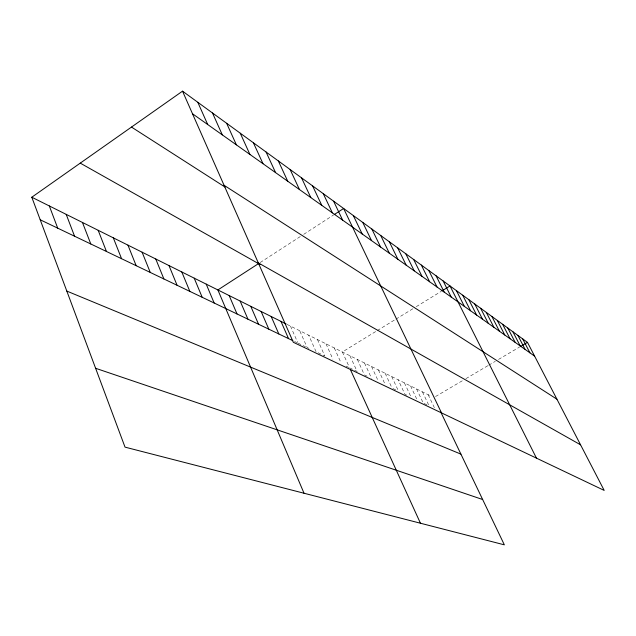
<?xml version="1.0" encoding="UTF-8"?>
<svg xmlns="http://www.w3.org/2000/svg" width="636" height="636" viewBox="0 0 636 636"><rect width="100%" height="100%" fill="white"/><g stroke="black" fill="none" stroke-linecap="round" stroke-linejoin="round"><path stroke-width="0.48" stroke-dasharray="3.18 2.39" d="M260.18 262.541L301.265 235.924M303.738 234.326L333.359 215.135M375.614 331.595L342.375 351.978L349.204 366.948M377.291 330.569L395.107 319.638M395.926 319.145L413.066 308.627M416.278 306.663L441.138 291.415M435.517 396.554L463.437 380.113M465.91 378.651L487.915 365.684M488.742 365.207L495.301 361.335M498.521 359.435L519.405 347.137M294.555 341.492L297.131 342.725M297.99 343.13L305.511 346.731M308.969 348.385L307.18 347.534L299.699 330.712M346.032 366.121L348.711 367.401M349.601 367.831L357.106 371.424L349.927 355.739M364.436 374.93L367.115 376.21M392.881 388.54L396.959 390.488M406.746 395.171L404.965 394.32L398.112 379.748M424.093 403.478L428.267 405.474M287.003 324.384L431.415 396.339M428.195 394.733L434.396 407.74M422.431 391.863L429.093 405.871M416.548 388.938L423.258 403.081M410.538 385.941L417.296 400.219M404.393 382.88L410.792 396.459M391.697 376.552L398.589 391.275M385.13 373.276L391.665 387.276M378.412 369.929L384.987 384.072M371.543 366.511L378.158 380.797M364.507 363.005L371.591 378.348M357.305 359.412L364.038 374.063M334.282 347.94L341.15 363.092M325.974 343.806L332.898 359.125M317.444 339.552L324.829 355.977L316.124 351.811L308.691 335.196M290.453 326.109L297.6 342.24"/><path stroke-width="0.95" d="M440.828 412.168L504.348 544.837L125.022 447.132L31.8 197.224L182.524 91.163L527.483 342.383L604.2 490.42L293.331 342.287L182.524 91.163M258.518 263.614L217.878 289.944L304.016 493.234M334.146 214.626L343.623 208.481L441.503 412.891M441.948 290.922L450.026 285.969L536.466 458.143M520.216 346.66L527.483 342.383M95.615 368.284L482.645 499.514M66.812 291.081L460.917 454.128M40.211 219.778L292.838 340.665M31.8 197.224L286.136 323.955M80.255 163.126L260.18 264.552M258.288 262.875L580.581 444.826M131.485 127.081L225.072 187.079M224.047 185.275L556.937 399.209M192.493 113.757L534.638 356.168M522.728 338.916L529.931 352.837M517.863 335.371L525.121 349.434M512.894 331.754L520.208 345.952M507.814 328.049L515.184 342.391M502.615 324.273L510.048 338.75M497.304 320.401L504.793 335.029M491.874 316.442L499.419 331.221M486.309 312.395L493.918 327.325M480.617 308.245L488.289 323.334M474.79 304L482.525 319.248M468.819 299.659L476.618 315.066M462.706 295.207L470.568 310.781M456.449 290.644L464.367 306.385M443.141 280.953L451.202 297.06M436.073 275.809L444.198 292.099M428.807 270.515L437.012 287.003M421.35 265.085L429.618 281.764M413.678 259.496L422.018 276.382M405.792 253.756L414.211 270.849M397.675 247.841L406.166 265.148M389.319 241.76L397.89 259.281M380.726 235.503L389.367 253.247M371.869 229.047L380.59 247.022M362.743 222.401L371.535 240.615M353.33 215.556L362.202 234M333.606 201.191L342.637 220.135M323.271 193.662L332.382 212.869M312.586 185.879L321.776 205.356M301.544 177.841L310.813 197.589M290.127 169.526L299.476 189.552M278.314 160.916L287.742 181.236M266.079 152.012L275.587 172.626M253.406 142.782L262.994 163.706M350.404 369.58L420.452 523.229M240.265 133.218L249.932 154.453M226.639 123.289L236.385 144.849M212.496 112.985L222.314 134.88M197.796 102.285L207.694 124.521M280.961 321.371L288.545 338.614M271.19 316.505L278.83 333.964M261.142 311.497L268.829 329.178M250.799 306.345L258.542 324.249M240.146 301.043L247.945 319.185M229.183 295.573L237.021 313.953M206.223 284.133L214.165 303.022M194.203 278.147L202.192 297.29M181.801 271.962L189.838 291.375M168.993 265.586L177.078 285.27M155.764 258.995L163.889 278.958M142.09 252.174L150.263 272.439M127.947 245.13L136.16 265.689M113.311 237.84L121.571 258.709M98.167 230.296L106.458 251.474M82.465 222.473L90.797 243.978M66.2 214.364L74.555 236.21M49.322 205.953L57.709 228.149"/></g></svg>
